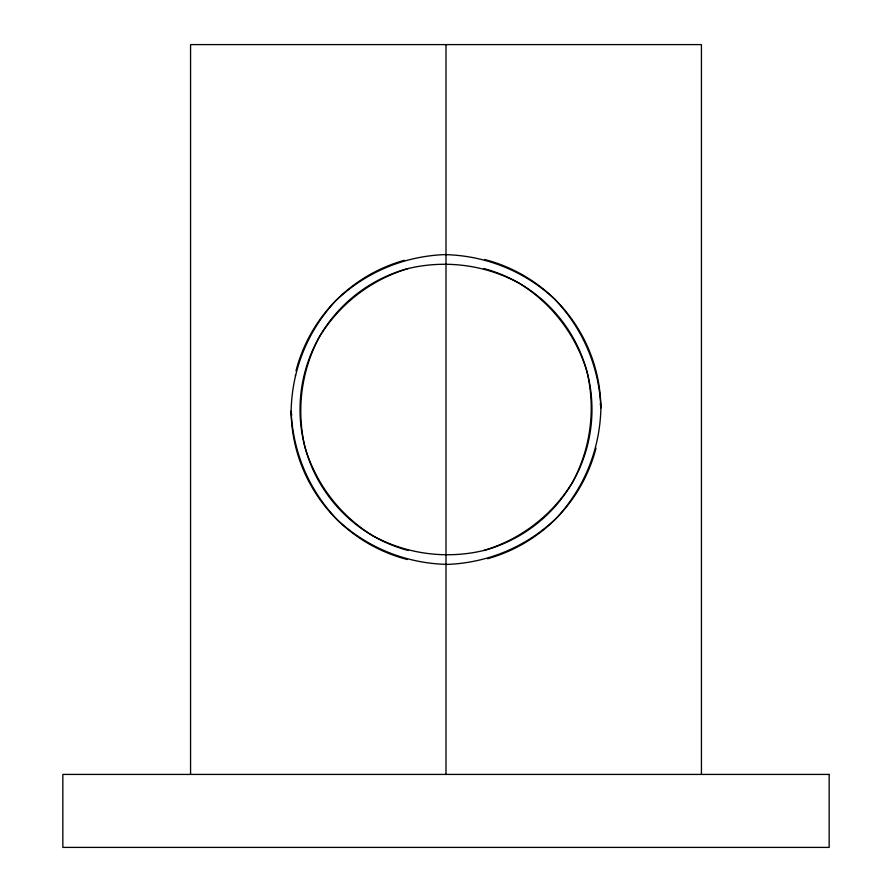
<?xml version="1.0" encoding="UTF-8"?>
<svg xmlns="http://www.w3.org/2000/svg" width="892" height="892" viewBox="0 0 892 892"><rect width="100%" height="100%" fill="white"/><g stroke="black" fill="none" stroke-linecap="round" stroke-linejoin="round"><path stroke-width="1.34" d="M295.375 375.956L295.497 374.941M407.376 559.518A154.907 154.907 0 0 1 291.104 411.022C292.777 452.132 309.078 490.41 337.544 520.103C367.794 547.989 406.384 563.532 447.516 564.402C488.626 562.729 526.893 546.439 556.597 517.962C584.483 487.712 600.026 449.133 600.896 407.99C599.223 366.88 582.922 328.613 554.456 298.909C524.206 271.023 485.616 255.48 444.484 254.61C403.374 256.294 365.107 272.584 335.403 301.05C307.517 331.311 291.963 369.89 291.127 411.022L291.706 415.304M408.224 268.514C371.317 279.564 339.807 303.737 319.592 336.529C301.306 370.436 296.122 409.807 305.008 447.282C316.047 484.2 340.22 515.699 373.023 535.914C406.919 554.211 446.29 559.395 483.776 550.498C520.683 539.459 552.193 515.286 572.408 482.494C590.694 448.587 595.878 409.216 586.992 371.73C575.953 334.823 551.78 303.325 518.977 283.099C485.081 264.812 445.71 259.628 408.224 268.514A145.965 145.965 0 0 0 408.224 550.498M600.294 403.708L600.873 407.99A154.907 154.907 0 0 0 484.624 259.505M701.435 774.423L701.435 44.6L190.565 44.6L190.565 774.423M446 44.6L446 774.423M596.012 448.13A154.907 154.907 0 0 1 487.556 558.738M295.988 370.882A154.907 154.907 0 0 1 404.444 260.286M483.776 268.514A145.965 145.965 0 0 1 483.776 550.498M829.159 774.423L62.841 774.423L62.841 847.4L829.159 847.4L829.159 774.423"/></g></svg>
